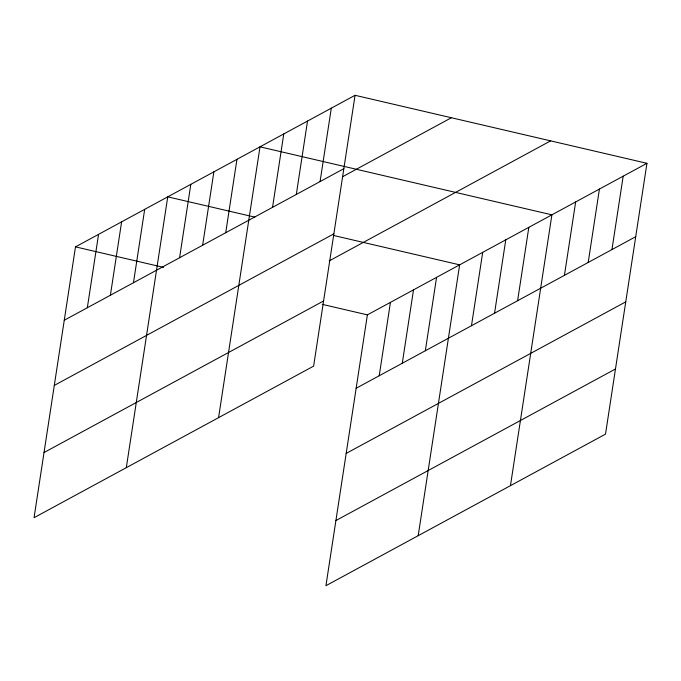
<?xml version="1.0" encoding="UTF-8"?>
<svg xmlns="http://www.w3.org/2000/svg" width="681" height="681" viewBox="0 0 681 681"><rect width="100%" height="100%" fill="white"/><g stroke="black" fill="none" stroke-linecap="round" stroke-linejoin="round"><path stroke-width="1.02" d="M355.065 95.297L75.497 246.862L34.05 517.696L313.618 366.131L355.065 95.297L646.95 163.304L605.503 434.137L325.935 585.703L367.382 314.869L646.95 163.304M87.33 307.752L98.558 234.358M110.39 295.248L121.618 221.853M133.459 282.743L144.687 209.348M126.308 467.677L167.747 196.843L254.856 217.137M179.588 257.733L190.816 184.347M202.649 245.228L213.877 171.842M225.717 232.723L236.945 159.337M218.567 417.666L260.006 146.832L551.899 214.838L510.452 485.672M272.545 207.339L283.773 133.944M296.303 194.46L307.531 121.065M320.07 181.572L331.298 108.185M379.215 375.75L390.443 302.364M402.284 363.245L413.512 289.859M425.344 350.749L436.572 277.354M418.194 535.683L459.641 264.849L333.341 235.422M471.473 325.739L482.701 252.345M494.542 313.234L505.77 239.84M517.603 300.73L528.831 227.343M564.43 275.345L575.658 201.951M588.197 262.457L599.425 189.071M611.955 249.578L623.183 176.183M64.261 320.249L343.828 168.692M342.492 176.779L451.384 117.745M54.293 385.412L333.86 233.847M329.178 260.917L550.623 140.865M44.018 452.542L323.586 300.976M356.154 388.255L635.722 236.69M346.178 453.41L625.745 301.853M335.912 520.548L615.479 368.983M75.497 246.862L163.619 267.395M322.292 304.364L367.382 314.869"/></g></svg>
